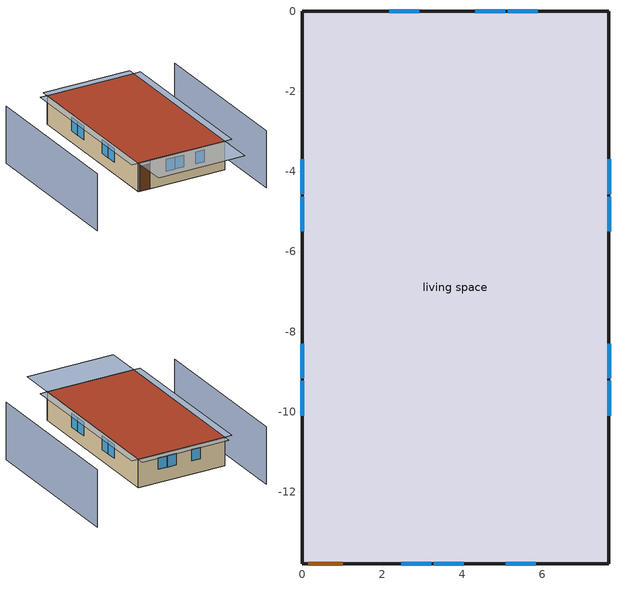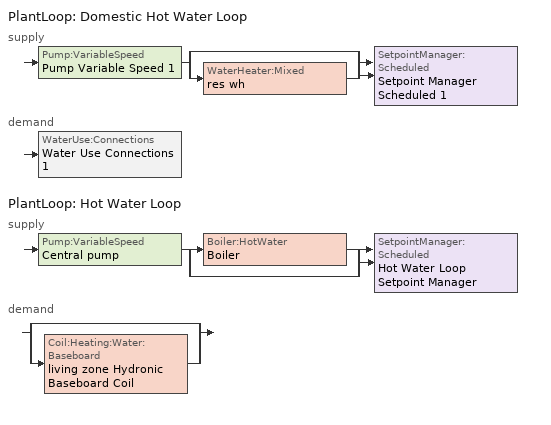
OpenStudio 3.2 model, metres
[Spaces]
living space
 floor adiabatic (FloorFinUninsFin): 0,-13.8 0,0 7.66,0 7.66,-13.8 z2.44
 wall outside (WallExtInsFin): 0,0 0,-13.8 0.13,-13.8 1.05,-13.8 7.66,-13.8 7.66,0 0,0 z2.44:4.88
 window (WindowConstruction): 2.47,-13.8 3.22,-13.8 / 3.28,-13.8 4.03,-13.8 / 5.08,-13.8 5.83,-13.8 / 5.89,0 5.14,0 / 5.08,0 4.33,0 / 2.93,0 2.18,0 z3.57:4.57; 0,-3.7 0,-4.57 / 0,-4.63 0,-5.5 / 0,-8.3 0,-9.17 / 0,-9.23 0,-10.1 / 7.66,-10.1 7.66,-9.23 / 7.66,-9.17 7.66,-8.3 / 7.66,-5.5 7.66,-4.63 / 7.66,-4.57 7.66,-3.7 z3.41:4.57
 door (Door): 0.15,-13.8 1.02,-13.8 z2.44:4.57
 roof outside (RoofFinInsExt): 7.66,-13.8 7.66,0 0,0 0,-13.8 z4.88
shading: -3.66,0 -3.66,-13.8 / 11.32,-13.8 11.32,0 z0:4.88; 7.66,-9.17 7.66,-8.3 / 0,-9.23 0,-10.1 / 7.66,-4.57 7.66,-3.7 / 0,-8.3 0,-9.17 / 0,-4.63 0,-5.5 / 0,-3.7 0,-4.57 / 7.66,-5.5 7.66,-4.63 / 7.66,-10.1 7.66,-9.23 z3.41:4.57; 2.93,0 2.18,0 / 2.47,-13.8 3.22,-13.8 / 5.08,0 4.33,0 / 3.28,-13.8 4.03,-13.8 / 5.08,-13.8 5.83,-13.8 / 5.89,0 5.14,0 z3.57:4.57; 0,-16.84 7.66,-16.84 7.66,-13.8 0,-13.8 z4.88; 0,-14.4 7.66,-14.4 7.66,-13.8 0,-13.8 z4.88; 8.27,-13.8 8.27,0 7.66,0 7.66,-13.8 z4.88; 7.66,0.61 0,0.61 0,0 7.66,0 z4.88; -0.61,0 -0.61,-13.8 0,-13.8 0,0 z4.88
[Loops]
PlantLoop 'Domestic Hot Water Loop'
 supply: Pump:VariableSpeed 'Pump Variable Speed 1' > split
  | bypass
  | WaterHeater:Mixed 'res wh'
  join > SetpointManager:Scheduled 'Setpoint Manager Scheduled 1'
 demand: WaterUse:Connections 'Water Use Connections 1'
PlantLoop 'Hot Water Loop'
 supply: Pump:VariableSpeed 'Central pump' > split
  | Boiler:HotWater 'Boiler'
  | bypass
  join > SetpointManager:Scheduled 'Hot Water Loop Setpoint Manager'
 demand: split
  | bypass
  | Coil:Heating:Water:Baseboard 'living zone Hydronic Baseboard Coil'
[Building]
Building 1: North Axis {deg}=0; Standards Number of Stories=3; Standards Number of Above Ground Stories=2; Standards Building Type=multifamily; Standards Number of Living Units=2
[Site]
Beverly Muni AP_MA_USA: Latitude {deg}=42.583; Longitude {deg}=-70.917; Time Zone {hr}=-5; Elevation {m}=34; Terrain=Suburbs
[ClimateZones]
Climate Zone Institution Name 1=Building America; Climate Zone Document Year 1=0; Climate Zone Value 1=Cold
[Site:WaterMainsTemperature]
Calculation Method=Correlation; Annual Average Outdoor Air Temperature {C}=9.04878; Maximum Difference In Monthly Average Outdoor Air Temperatures {deltaC}=30.2172
[Site:GroundTemperature:Deep]
9.04878, 9.04878, 9.04878, 9.04878, 9.04878, 9.04878, 9.04878, 9.04878, 9.04878, 9.04878, 9.04878, 9.04878
[SizingPeriod:DesignDay] Barometric Pressure {Pa}=100918; Wind Direction {deg}=0; Sky Clearness=0; Snow Indicator=0; Day of Month=21; Daylight Saving Time Indicator=0; Humidity Indicating Type=Wetbulb; Dry-Bulb Temperature Range Modifier Type=DefaultMultipliers; Solar Model Indicator=ASHRAEClearSky
Name | Maximum Dry-Bulb Temperature {C} | Daily Dry-Bulb Temperature Range {deltaC} | Humidity Indicating Conditions at Maximum Dry-Bulb | Wind Speed {m/s} | Month | Day Type
Ann Htg 99% Condns DB | -12.5 | 0 | -12.5 | 10.7 | 1 | WinterDesignDay
Ann Clg 1% Condns DB=>MWB | 30 | 9.8 | 22.3 | 4.8 | 7 | SummerDesignDay
[Material] Roughness=Rough
Name | Thickness {m} | Conductivity {W/m-K} | Density {kg/m3} | Specific Heat {J/kg-K} | Thermal Absorptance | Solar Absorptance | Visible Absorptance
Composition Shingles | 0.009525 | 0.162714 | 1121.4 | 1465.45 | 0.91 | 0.85 | 0.85
RoofSheathing | 0.01905 | 0.115458 | 512.64 | 1214.23 | 0.82 | 0.3 | 0.3
RoofIns | 0.23495 | 0.0731748 | 78.34581 | 1123.46 | 0.91 | 0.85 | 0.91
Drywall 0.5 in. | 0.0127 | 0.160291 | 801 | 837.4 | 0.9 | 0.5 | 0.1
Wood, Medium/Dark | 0.0254 | 0.102417 | 544.68 | 1172.36 | 0.92 | 0.75 | 0.75
WallSheathing | 0.0127 | 0.115458 | 512.64 | 1214.23 | 0.82 | 0.3 | 0.3
WallCMU | 0.1524 | 0.551119 | 1001.12 | 852.065 | 0.92 | 0.75 | 0.92
WallFurring | 0.0254 | 0.133146 | 72.0382 | 1211.21 | 0.92 | 0.75 | 0.92
WallStudAndCavity | 0.0889 | 0.397942 | 83.0341 | 1211.67 | 0.82 | 0.3 | 0.3
res furniture material living space | 0.1524 | 0.115458 | 640.8 | 1214.23 | 0.9 | 0.6 | 0.1
FloorFinStudAndAirFloor | 0.1397 | 0.557395 | 67.691 | 1210.98 | 0.9 | 0.5 | 0.9
Wood Floor | 0.015875 | 0.115458 | 544.68 | 1214.23
Floor Covering | 0.0127 | 0.0433444 | 54.468 | 1339.84 | 0.9 | 0.9
DoorMaterial | 0.04445 | 0.0612267 | 512.64 | 1214.23 | 0.82 | 0.3 | 0.3
[Construction]
RoofFinInsExt: Composition Shingles, RoofSheathing, RoofIns, Drywall 0.5 in.
WallExtInsFin: Wood, Medium/Dark, WallSheathing, WallCMU, WallFurring, Drywall 0.5 in.
WallIntFinUninsFin: WallStudAndCavity, Drywall 0.5 in.
res furniture construction living space: res furniture material living space
FloorFinUninsFin: Drywall 0.5 in., FloorFinStudAndAirFloor, RoofSheathing, Wood Floor, Floor Covering
WindowConstruction: WindowMaterial
Door: DoorMaterial
[WindowMaterial:SimpleGlazingSystem]
WindowMaterial: U-Factor {W/m2-K}=4.31528; Solar Heat Gain Coefficient=0.67
[ThermalZone]
living zone: Thermostat=living zone temperature setpoint; Use Ideal Air Loads=No
[Sizing:Zone]
living zone: Zone Cooling Design Supply Air Temperature Input Method=SupplyAirTemperature; Zone Cooling Design Supply Air Temperature {C}=14; Zone Cooling Design Supply Air Temperature Difference {deltaC}=11.11; Zone Heating Design Supply Air Temperature Input Method=SupplyAirTemperature; Zone Heating Design Supply Air Temperature {C}=40; Zone Heating Design Supply Air Temperature Difference {deltaC}=11.11; Zone Cooling Design Supply Air Humidity Ratio {kg-H2O/kg-air}=0.0085; Zone Heating Design Supply Air Humidity Ratio {kg-H2O/kg-air}=0.008; Cooling Design Air Flow Method=DesignDay; Heating Design Air Flow Method=DesignDay; Account for Dedicated Outdoor Air System=No; Dedicated Outdoor Air System Control Strategy=NeutralSupplyAir; Dedicated Outdoor Air Low Setpoint Temperature for Design {C}=autosize; Dedicated Outdoor Air High Setpoint Temperature for Design {C}=autosize
[Zone equipment]
living zone: living zone Hydronic Baseboard
[Space]
living space: Space Type=Space Type 1; Thermal Zone=living zone; Building Unit=unit 1
[SpaceType]
Space Type 1: Standards Space Type=living
[BuildingUnit]
unit 1: Building Unit Type=Residential
[External:File]
schedules.csv: File=schedules.csv
[People:Definition]
res occupants|living space: Number of People Calculation Method=People; Number of People {people}=2; Fraction Radiant=0.319734; Sensible Heat Fraction=0.573; Carbon Dioxide Generation Rate {m3/s-W}=0; Enable ASHRAE 55 Comfort Warnings=No; Mean Radiant Temperature Calculation Type=ZoneAveraged
[People]
res occupants|living space: People Definition=res occupants|living space; Space or SpaceType=living space; Number of People Schedule=occupants; Activity Level Schedule=res occupants activity schedule; Multiplier=1
[InternalMass:Definition] Design Level Calculation Method=SurfaceArea
Name | Construction | Surface Area {m2}
living space Partition | WallIntFinUninsFin | 105.724
res furniture mass living space | res furniture construction living space | 42.2895
[InternalMass] Space or SpaceType=living space; Multiplier=1
Name | Internal Mass Definition
living space Partition | living space Partition
res furniture mass living space | res furniture mass living space
[PlantLoop] Glycol Concentration=0; Load Distribution Scheme=Optimal
Name | Maximum Loop Flow Rate {m3/s} | Plant Loop Volume {m3} | Fluid Type | Minimum Loop Temperature {C}
Domestic Hot Water Loop | 0.01 | 0.003
Hot Water Loop |  | Autocalculate | Water | 10
[Sizing:Plant] Loop Type=Heating; Sizing Option=NonCoincident; Zone Timesteps in Averaging Window=1; Coincident Sizing Factor Mode=None
Name | Design Loop Exit Temperature {C} | Loop Design Temperature Difference {deltaC}
Domestic Hot Water Loop | 51.6667 | 5.55556
Hot Water Loop | 82.2222 | 11.1111
[Pump:VariableSpeed] Pump Control Type=Intermittent; Skin Loss Radiative Fraction=0.5; Design Power Sizing Method=PowerPerFlowPerPressure; Design Electric Power per Unit Flow Rate {W/(m3/s)}=348701.1; Design Shaft Power per Unit Flow Rate per Unit Head {W-s/m3-Pa}=1.28205; Design Minimum Flow Rate Fraction=0
Name | Rated Flow Rate {m3/s} | Rated Pump Head {Pa} | Rated Power Consumption {W} | Motor Efficiency | Fraction of Motor Inefficiencies to Fluid Stream | Coefficient 1 of the Part Load Performance Curve | Coefficient 2 of the Part Load Performance Curve | Coefficient 3 of the Part Load Performance Curve | Coefficient 4 of the Part Load Performance Curve
Pump Variable Speed 1 | 0.01 | 1 | 0 | 1 | 0 | 0 | 1 | 0 | 0
Central pump |  | 179344 |  | 0.9
[SetpointManager:Scheduled] Control Variable=Temperature
Name | Schedule
Setpoint Manager Scheduled 1 | dhw temp
Hot Water Loop Setpoint Manager | Hot Water Loop Temp - 180F
[WaterHeater:Mixed]
res wh: Tank Volume {m3}=0.107884; Setpoint Temperature Schedule=WH Setpoint Temp; Deadband Temperature Difference {deltaC}=2; Maximum Temperature Limit {C}=99; Heater Control Type=Cycle; Heater Maximum Capacity {W}=26376.4; Heater Minimum Capacity {W}=0; Heater Fuel Type=FuelOilNo1; Heater Thermal Efficiency=0.785065; Off Cycle Parasitic Fuel Consumption Rate {W}=0; Off Cycle Parasitic Fuel Type=Electricity; Off Cycle Parasitic Heat Fraction to Tank=0; On Cycle Parasitic Fuel Consumption Rate {W}=0; On Cycle Parasitic Fuel Type=Electricity; On Cycle Parasitic Heat Fraction to Tank=0; Ambient Temperature Indicator=ThermalZone; Ambient Temperature Thermal Zone=living zone; Off Cycle Loss Coefficient to Ambient Temperature {W/K}=3.56229; Off Cycle Loss Fraction to Thermal Zone=0.64; On Cycle Loss Coefficient to Ambient Temperature {W/K}=3.56229; On Cycle Loss Fraction to Thermal Zone=1; Use Side Effectiveness=1; Source Side Effectiveness=1; Use Side Design Flow Rate {m3/s}=autosize; Source Side Design Flow Rate {m3/s}=autosize; Indirect Water Heating Recovery Time {hr}=1.5; Source Side Flow Control Mode=IndirectHeatPrimarySetpoint
[WaterHeater:Sizing]
res wh: Design Mode=PeakDraw; Time Storage Can Meet Peak Draw {hr}=0.538503; Time for Tank Recovery {hr}=0; Nominal Tank Volume for Autosizing Plant Connections {m3}=1
[WaterUse:Connections]
Water Use Connections 1: Drain Water Heat Exchanger Type=None; Drain Water Heat Exchanger Destination=Plant; Water Use Equipment Name 1=res shower; Water Use Equipment Name 2=res sink; Water Use Equipment Name 3=res bath; Water Use Equipment Name 4=res shower dist; Water Use Equipment Name 5=res sink dist; Water Use Equipment Name 6=res bath dist; Water Use Equipment Name 7=res cw
[WaterUse:Equipment:Definition]
Name | Peak Flow Rate {m3/s} | Target Temperature Schedule
res shower | 5.58897e-05 | fixtures temperature schedule
res sink | 2.89549e-05 | fixtures temperature schedule
res bath | 0.000110062 | fixtures temperature schedule
res shower dist; res sink dist; res bath dist | 0 | fixtures temperature schedule
res cw | 4.4861e-06 | res cw temperature schedule
[WaterUse:Equipment] Space=living space
Name | Water Use Equipment Definition | Flow Rate Fraction Schedule
res shower | res shower | showers
res sink | res sink | sinks
res bath | res bath | baths
res shower dist | res shower dist | showers
res sink dist | res sink dist | sinks
res bath dist | res bath dist | baths
res cw | res cw | clothes_washer
[OtherEquipment:Definition] Design Level Calculation Method=EquipmentLevel
Name | Design Level {W} | Fraction Latent | Fraction Radiant | Fraction Lost
res shower | 1607.05 | 0.487079 | 0 | 0
res sink | 290.682 | 0.311852 | 0 | 0
res bath | 1622.82 | 0 | 0 | 0
res hot water distribution | 2610.94 | 0 | 0 | 0
res range gas | 2901.53 | 0.2 | 0.18 | 0.5
[OtherEquipment] Space or SpaceType=living space
Name | Other Equipment Definition | Schedule | Fuel Type
res shower | res shower | showers
res sink | res sink | sinks
res bath | res bath | baths
res hot water distribution | res hot water distribution | showers
res range gas | res range gas | cooking_range | NaturalGas
[EnergyManagementSystem:Sensor]
Name | Output Variable or Output Meter Index Key | Output Variable or Output Meter
res_shower_vol | res shower | Water Use Equipment Hot Water Volume
res_shower_tout | res wh | Water Heater Use Side Outlet Temperature
res_shower_mixsp | fixtures temperature schedule | Schedule Value
Central_pump_s | Central pump | Pump Electricity Energy
res_nv_pb_s |  | Site Outdoor Air Barometric Pressure
res_af_vw_s |  | Site Wind Speed
res_nv_wt_s |  | Site Outdoor Air Humidity Ratio
res_af_1_tin_s | living zone | Zone Mean Air Temperature
res_af_1_tt_s | living zone | Zone Outdoor Air Drybulb Temperature
res_nv_1_nva_s | res nv_1 avail schedule | Schedule Value
res_nv_1_sp_s | res nv_1 temp schedule | Schedule Value
res_infil_1_range_sch_s | res mv_1 range exhaust schedule | Schedule Value
res_infil_1_bath_sch_s | res mv_1 bath exhaust schedule | Schedule Value
res_infil_1_dryer_sch_s | clothes_dryer_exhaust | Schedule Value
res_infil_1_wh_sch_s | Always On Discrete | Schedule Value
[EnergyManagementSystem:Program]
res_shower_sag: If res_shower_vol > 0; Set ShowerTime=SystemTimeStep; Else; Set ShowerTime=0; EndIf; If (res_shower_vol > 0) && (res_shower_mixsp > res_shower_tout); Set ShowerSag=SystemTimeStep; Set ShowerE=res_shower_vol*4141170*(res_shower_mixsp-res_shower_tout); Else; Set ShowerSag=0; Set ShowerE=0; EndIf
Central_pumps_program: Set central_pumps_h = Central_pump_s
res_nv_1_program: Set Tdiff = res_af_1_tin_s-res_af_1_tt_s; Set dT = (@Abs Tdiff); Set pt = (@RhFnTdbWPb res_af_1_tt_s res_nv_wt_s res_nv_pb_s); Set NVA = 4973.009176859002; Set Cs = 8.963020389461627e-05; Set Cw = 6.158219665777789e-05; Set MNV = 1.432203174297596; Set MHR = 0.0115; Set MRH = 0.7; Set temp1 = (res_nv_1_nva_s*NVA); Set SGNV = temp1*((((Cs*dT)+(Cw*(res_af_vw_s^2)))^0.5)/1000); If (res_nv_wt_s<MHR) && (pt<MRH) && (res_af_1_tin_s>res_nv_1_sp_s); Set temp2 = (res_af_1_tin_s-res_nv_1_sp_s); Set NVadj1 = temp2/(res_af_1_tin_s-res_af_1_tt_s); Set NVadj2 = (@Min NVadj1 1); Set NVadj3 = (@Max NVadj2 0); Set NVadj = SGNV*NVadj3; Set res_nv_1_flow_act = (@Min NVadj MNV); Else; Set res_nv_1_flow_act = 0; EndIf
res_infil_1_program: Set p_m = 0.14; Set p_s = 0.22; Set s_m = 270; Set s_s = 370; Set z_m = 9.99744; Set z_s = 2.4384; Set f_t = (((s_m/z_m)^p_m)*((z_s/s_s)^p_s)); Set Tdiff = res_af_1_tin_s-res_af_1_tt_s; Set dT = @Abs Tdiff; Set c = 0.1107; Set Cs = 0.0764; Set Cw = 0.1509; Set n = 0.65; Set sft = (f_t*0.7000000000000001); Set temp1 = ((c*Cw)*((sft*res_af_vw_s)^(2*n)))^2; Set Qn = (((c*Cs*(dT^n))^2)+temp1)^0.5; Set Tdiff = res_af_1_tin_s-res_af_1_tt_s; Set QWHV = res_infil_1_wh_sch_s*0.0; Set Qrange = res_infil_1_range_sch_s*0.0472; Set Qdryer = res_infil_1_dryer_sch_s*0.0472; Set Qbath = res_infil_1_bath_sch_s*0.0236; Set QductsOut = 0; Set QductsIn = 0; Set Qout = Qrange+Qbath+Qdryer+QductsOut; Set Qin = QWHV+QductsIn; Set faneff_wh = 1; Set res_infil_1_house_fan_act = (QWHV*300)/faneff_wh*0; Set faneff_sp = 0.4719474432000001; Set res_infil_1_range_fan_act = (Qrange*300)/faneff_sp; Set res_infil_1_bath_fan_act = (Qbath*300)/faneff_sp; Set Qfan = (@Max Qout Qin); If Qfan > 0; Set Qavg = ((Qout + Qin) / 2.0); If ((@Abs (Qout - Qavg)) / Qavg) <= 0.1; Set phi = 1; Else; Set phi = (Qn / (Qn + Qfan)); EndIf; Set Qinf_adj = phi * Qn; Else; Set Qinf_adj = Qn; EndIf; Set res_infil_1_flow_act = Qfan + Qinf_adj
[EnergyManagementSystem:ProgramCallingManager]
res shower sag: EndOfSystemTimestepAfterHVACReporting; res_shower_sag
Central pump program calling manager: EndOfSystemTimestepBeforeHVACReporting; Central_pumps_program
res af_1 program calling manager: BeginTimestepBeforePredictor; res_infil_1_program; res_nv_1_program
[EnergyManagementSystem:OutputVariable] Type of Data in Variable=Summed; Update Frequency=SystemTimestep
Name | EMS Variable | EMS Program or Subroutine | Units
Unmet Shower Energy|unit 1 | ShowerE | res_shower_sag | J
Unmet Shower Time|unit 1 | ShowerSag | res_shower_sag | hr
Shower Draw Time|unit 1 | ShowerTime | res_shower_sag | hr
Central htg pump:Pumps:Electricity | central_pumps_h | Central_pumps_program | J
[Boiler:HotWater]
Boiler: Fuel Type=FuelOilNo1; Nominal Thermal Efficiency=0.78; Efficiency Curve Temperature Evaluation Variable=LeavingBoiler; Minimum Part Load Ratio=0; Maximum Part Load Ratio=1.2; Optimum Part Load Ratio=1; Water Outlet Upper Temperature Limit {C}=95; Boiler Flow Mode=LeavingSetpointModulated; Parasitic Electric Load {W}=0; Sizing Factor=1
[Coil:Heating:Water:Baseboard]
living zone Hydronic Baseboard Coil: Heating Design Capacity Method=HeatingDesignCapacity; Heating Design Capacity {W}=autosize; Heating Design Capacity Per Floor Area {W/m2}=0; Fraction of Autosized Heating Design Capacity=0.8
[ZoneHVAC:Baseboard:Convective:Water]
living zone Hydronic Baseboard: Availability Schedule=Always On Discrete; Heating Coil=living zone Hydronic Baseboard Coil
[ThermostatSetpoint:DualSetpoint]
living zone temperature setpoint: Heating Setpoint Temperature Schedule=res heating setpoint; Cooling Setpoint Temperature Schedule=res cooling setpoint
[ElectricEquipment:Definition] Design Level Calculation Method=EquipmentLevel
Name | Design Level {W} | Fraction Latent | Fraction Radiant | Fraction Lost
res ceil fan | 12.5139 | 0 | 0.558 | 0
res refrig | 65.0889 | 0 | 0 | 0
res cw | 222.586 | 0 | 0.48 | 0.2
res cd electric | 3375.93 | 0.05 | 0.09 | 0.8
res range electric | 278.924 | 0.3 | 0.24 | 0.3
res misc plug loads|living space | 414.531 | 0.021 | 0.558 | 0.049
res infil_1 house fan; res infil_1 range fan; res infil_1 bath fan | 0 | 0 | 0 | 1
[ElectricEquipment] Space or SpaceType=living space
Name | Electric Equipment Definition | Schedule
res ceil fan | res ceil fan | ceiling_fan
res refrig | res refrig | res refrig schedule
res cw | res cw | clothes_washer_power
res cd electric | res cd electric | clothes_dryer
res range electric | res range electric | cooking_range
res misc plug loads|living space | res misc plug loads|living space | plug_loads
res infil_1 house fan | res infil_1 house fan | Always On Discrete
res infil_1 range fan | res infil_1 range fan | Always On Discrete
res infil_1 bath fan | res infil_1 bath fan | Always On Discrete
[Lights:Definition]
res lighting interior living space: Design Level Calculation Method=LightingLevel; Lighting Level {W}=682.073; Fraction Radiant=0.6; Fraction Visible=0.2; Return Air Fraction=0
[Lights]
res lighting interior living space: Lights Definition=res lighting interior living space; Space or SpaceType=living space; Schedule=lighting_interior; Fraction Replaceable=1
[Exterior:Lights:Definition]
res lighting exterior: Design Level {W}=38.3645
[Exterior:Lights]
res lighting exterior: Exterior Lights Definition=res lighting exterior; Schedule=lighting_exterior
[SpaceInfiltration:DesignFlowRate] Space or SpaceType=living space; Schedule=Always On Discrete; Design Flow Rate Calculation Method=Flow/Space; Design Flow Rate {m3/s}=0
res nv_1 flow; res infil_1 flow
[EnergyManagementSystem:Actuator]
Name | Actuated Component | Actuated Component Type | Actuated Component Control Type
res_nv_1_flow_act | res nv_1 flow | Zone Infiltration | Air Exchange Flow Rate
res_infil_1_house_fan_act | res infil_1 house fan | ElectricEquipment | Electricity Rate
res_infil_1_range_fan_act | res infil_1 range fan | ElectricEquipment | Electricity Rate
res_infil_1_bath_fan_act | res infil_1 bath fan | ElectricEquipment | Electricity Rate
res_infil_1_flow_act | res infil_1 flow | Zone Infiltration | Air Exchange Flow Rate
[Schedule:File] External File=schedules.csv; Rows to Skip at Top=1; Number of Hours of Data=8760; Minutes per Item=15
Name | Column Number
occupants | 1
showers | 14
sinks | 15
baths | 13
ceiling_fan | 16
clothes_washer | 9
clothes_washer_power | 10
clothes_dryer | 11
cooking_range | 6
lighting_interior | 2
lighting_exterior | 3
plug_loads | 17
clothes_dryer_exhaust | 12
[Schedule:Constant]
Name | Value
res occupants activity schedule | 112.539
dhw temp; WH Setpoint Temp | 51.6667
fixtures temperature schedule | 43.3333
Always On Discrete | 1
res cw temperature schedule | 52.666
[Schedule:Ruleset]
Name | Default Day Schedule | Summer Design Day Schedule | Winter Design Day Schedule
Hot Water Loop Temp - 180F | Hot Water Loop Temp - 180F Default
res heating setpoint | Schedule Day 6 | res heating setpoint summer design | res heating setpoint winter design
res cooling setpoint | Schedule Day 7 | res cooling setpoint summer design | res cooling setpoint winter design
res refrig schedule | Schedule Day 8 | res refrig schedule summer design | res refrig schedule winter design
res nv_1 temp schedule | Schedule Day 11
res nv_1 avail schedule | Schedule Day 12
res mv_1 range exhaust schedule | Schedule Day 15 | res mv_1 range exhaust schedule summer design | res mv_1 range exhaust schedule winter design
res mv_1 bath exhaust schedule | Schedule Day 16 | res mv_1 bath exhaust schedule summer design | res mv_1 bath exhaust schedule winter design
[Schedule:Day]
Hot Water Loop Temp - 180F Default: 24, 0, 82.2222
Schedule Day 6; Schedule Day 7; Schedule Day 8; res refrig schedule winter design; Schedule Day 11; Schedule Day 12; Schedule Day 15; res mv_1 range exhaust schedule winter design; Schedule Day 16; res mv_1 bath exhaust schedule winter design: 24, 0, 0
res heating setpoint allday1; res heating setpoint allday2; res heating setpoint allday3; res heating setpoint allday4; res heating setpoint allday5; res heating setpoint allday6; res heating setpoint allday7; res heating setpoint allday8; res heating setpoint allday9; res heating setpoint allday10; res heating setpoint allday11; res heating setpoint allday12: 24, 0, 18.3333
res heating setpoint winter design; res cooling setpoint winter design: 24, 0, 21.1111
res heating setpoint summer design; res cooling setpoint summer design: 24, 0, 23.8889
res cooling setpoint allday1; res cooling setpoint allday2; res cooling setpoint allday3; res cooling setpoint allday4; res cooling setpoint allday5; res cooling setpoint allday9; res cooling setpoint allday10; res cooling setpoint allday11; res cooling setpoint allday12: 24, 0, 20
res cooling setpoint allday6; res cooling setpoint allday7; res cooling setpoint allday8: 1, 0, 20, 2, 0, 20, 3, 0, 20, 4, 0, 20, 5, 0, 20, 6, 0, 20, 7, 0, 20, 8, 0, 20, 9, 0, 20, 10, 0, 20, 11, 0, 20, 12, 0, 20, 13, 0, 20, 14, 0, 20, 15, 0, 20, 16, 0, 20, 17, 0, 20, 18, 0, 20, 19, 0, 20, 20, 0, 20, 21, 0, 20, 22, 0, 20, 23, 0, 20, 24, 0, 20
res refrig schedule allday1; res refrig schedule allday12: 1, 0, 0.610949, 2, 0, 0.595675, 3, 0, 0.580401, 4, 0, 0.565128, 6, 0, 0.549854, 7, 0, 0.580401, 8, 0, 0.610949, 10, 0, 0.626223, 12, 0, 0.610949, 15, 0, 0.641496, 16, 0, 0.626223, 17, 0, 0.672044, 18, 0, 0.733139, 19, 0, 0.763686, 20, 0, 0.733139, 21, 0, 0.717865, 22, 0, 0.702591, 23, 0, 0.672044, 24, 0, 0.626223
res refrig schedule allday2: 1, 0, 0.609489, 2, 0, 0.594252, 3, 0, 0.579015, 4, 0, 0.563777, 6, 0, 0.54854, 7, 0, 0.579015, 8, 0, 0.609489, 10, 0, 0.624726, 12, 0, 0.609489, 15, 0, 0.639964, 16, 0, 0.624726, 17, 0, 0.670438, 18, 0, 0.731387, 19, 0, 0.761861, 20, 0, 0.731387, 21, 0, 0.71615, 22, 0, 0.700912, 23, 0, 0.670438, 24, 0, 0.624726
res refrig schedule allday3; res refrig schedule allday4; res refrig schedule allday5: 1, 0, 0.791241, 2, 0, 0.77146, 3, 0, 0.751679, 4, 0, 0.731898, 6, 0, 0.712117, 7, 0, 0.751679, 8, 0, 0.791241, 10, 0, 0.811022, 12, 0, 0.791241, 15, 0, 0.830803, 16, 0, 0.811022, 17, 0, 0.870365, 18, 0, 0.949489, 19, 0, 0.989051, 20, 0, 0.949489, 21, 0, 0.929708, 22, 0, 0.909927, 23, 0, 0.870365, 24, 0, 0.811022
res refrig schedule allday6; res refrig schedule allday7; res refrig schedule allday8; res refrig schedule allday9: 1, 0, 0.8, 2, 0, 0.78, 3, 0, 0.76, 4, 0, 0.74, 6, 0, 0.72, 7, 0, 0.76, 8, 0, 0.8, 10, 0, 0.82, 12, 0, 0.8, 15, 0, 0.84, 16, 0, 0.82, 17, 0, 0.88, 18, 0, 0.96, 19, 0, 1, 20, 0, 0.96, 21, 0, 0.94, 22, 0, 0.92, 23, 0, 0.88, 24, 0, 0.82
res refrig schedule allday10: 1, 0, 0.679562, 2, 0, 0.662573, 3, 0, 0.645584, 4, 0, 0.628595, 6, 0, 0.611606, 7, 0, 0.645584, 8, 0, 0.679562, 10, 0, 0.696551, 12, 0, 0.679562, 15, 0, 0.71354, 16, 0, 0.696551, 17, 0, 0.747518, 18, 0, 0.815474, 19, 0, 0.849453, 20, 0, 0.815474, 21, 0, 0.798485, 22, 0, 0.781496, 23, 0, 0.747518, 24, 0, 0.696551
res refrig schedule allday11: 1, 0, 0.675182, 2, 0, 0.658303, 3, 0, 0.641423, 4, 0, 0.624544, 6, 0, 0.607664, 7, 0, 0.641423, 8, 0, 0.675182, 10, 0, 0.692062, 12, 0, 0.675182, 15, 0, 0.708942, 16, 0, 0.692062, 17, 0, 0.742701, 18, 0, 0.810219, 19, 0, 0.843978, 20, 0, 0.810219, 21, 0, 0.793339, 22, 0, 0.77646, 23, 0, 0.742701, 24, 0, 0.692062
res refrig schedule summer design; res mv_1 range exhaust schedule summer design; res mv_1 bath exhaust schedule summer design: 24, 0, 1
res nv_1 temp schedule allday1; res nv_1 temp schedule allday2; res nv_1 temp schedule allday3; res nv_1 temp schedule allday4; res nv_1 temp schedule allday5; res nv_1 temp schedule allday10; res nv_1 temp schedule allday11; res nv_1 temp schedule allday12: 24, 0, 19.4444
res nv_1 temp schedule allday6; res nv_1 temp schedule allday7; res nv_1 temp schedule allday8; res nv_1 temp schedule allday9: 24, 0, 18.8889
res nv_1 availability schedule allday1 on; res nv_1 availability schedule allday1 on 1; res nv_1 availability schedule allday1 on 2; res nv_1 availability schedule allday1 on 3; res nv_1 availability schedule allday1 on 4; res nv_1 availability schedule allday1 on 5; res nv_1 availability schedule allday1 on 6; res nv_1 availability schedule allday1 on 7; res nv_1 availability schedule allday1 on 8; res nv_1 availability schedule allday1 on 9; res nv_1 availability schedule allday1 on 10; res nv_1 availability schedule allday1 on 11: 1, 0, 1, 2, 0, 1, 3, 0, 1, 4, 0, 1, 5, 0, 1, 6, 0, 1, 7, 0, 1, 8, 0, 1, 9, 0, 1, 10, 0, 1, 11, 0, 1, 12, 0, 1, 13, 0, 1, 14, 0, 1, 15, 0, 1, 16, 0, 1, 17, 0, 1, 18, 0, 1, 19, 0, 1, 20, 0, 1, 21, 0, 1, 22, 0, 1, 23, 0, 1, 24, 0, 1
res mv_1 range exhaust schedule allday1; res mv_1 range exhaust schedule allday2; res mv_1 range exhaust schedule allday3; res mv_1 range exhaust schedule allday4; res mv_1 range exhaust schedule allday5; res mv_1 range exhaust schedule allday6; res mv_1 range exhaust schedule allday7; res mv_1 range exhaust schedule allday8; res mv_1 range exhaust schedule allday9; res mv_1 range exhaust schedule allday10; res mv_1 range exhaust schedule allday11; res mv_1 range exhaust schedule allday12: 20, 0, 0, 21, 0, 1, 24, 0, 0
res mv_1 bath exhaust schedule allday1; res mv_1 bath exhaust schedule allday2; res mv_1 bath exhaust schedule allday3; res mv_1 bath exhaust schedule allday4; res mv_1 bath exhaust schedule allday5; res mv_1 bath exhaust schedule allday6; res mv_1 bath exhaust schedule allday7; res mv_1 bath exhaust schedule allday8; res mv_1 bath exhaust schedule allday9; res mv_1 bath exhaust schedule allday10; res mv_1 bath exhaust schedule allday11; res mv_1 bath exhaust schedule allday12: 13, 0, 0, 14, 0, 1, 24, 0, 0
[Schedule:Rule] Apply Monday=Yes; Apply Wednesday=Yes; Apply Friday=Yes; Date Specification Type=DateRange; Start Day=1
Name | Schedule Ruleset | Rule Order | Day Schedule | Apply Sunday | Apply Tuesday | Apply Thursday | Apply Saturday | Start Month | End Month | End Day
res heating setpoint allday rule1 | res heating setpoint | 11 | res heating setpoint allday1 | Yes | Yes | Yes | Yes | 1 | 1 | 31
res heating setpoint allday rule2 | res heating setpoint | 10 | res heating setpoint allday2 | Yes | Yes | Yes | Yes | 2 | 2 | 28
res heating setpoint allday rule3 | res heating setpoint | 9 | res heating setpoint allday3 | Yes | Yes | Yes | Yes | 3 | 3 | 31
res heating setpoint allday rule4 | res heating setpoint | 8 | res heating setpoint allday4 | Yes | Yes | Yes | Yes | 4 | 4 | 30
res heating setpoint allday rule5 | res heating setpoint | 7 | res heating setpoint allday5 | Yes | Yes | Yes | Yes | 5 | 5 | 31
res heating setpoint allday rule6 | res heating setpoint | 6 | res heating setpoint allday6 | Yes | Yes | Yes | Yes | 6 | 6 | 30
res heating setpoint allday rule7 | res heating setpoint | 5 | res heating setpoint allday7 | Yes | Yes | Yes | Yes | 7 | 7 | 31
res heating setpoint allday rule8 | res heating setpoint | 4 | res heating setpoint allday8 | Yes | Yes | Yes | Yes | 8 | 8 | 31
res heating setpoint allday rule9 | res heating setpoint | 3 | res heating setpoint allday9 | Yes | Yes | Yes | Yes | 9 | 9 | 30
res heating setpoint allday rule10 | res heating setpoint | 2 | res heating setpoint allday10 | Yes | Yes | Yes | Yes | 10 | 10 | 31
res heating setpoint allday rule11 | res heating setpoint | 1 | res heating setpoint allday11 | Yes | Yes | Yes | Yes | 11 | 11 | 30
res heating setpoint allday rule12 | res heating setpoint | 0 | res heating setpoint allday12 | Yes | Yes | Yes | Yes | 12 | 12 | 31
res cooling setpoint allday rule1 | res cooling setpoint | 11 | res cooling setpoint allday1 | Yes | Yes | Yes | Yes | 1 | 1 | 31
res cooling setpoint allday rule2 | res cooling setpoint | 10 | res cooling setpoint allday2 | Yes | Yes | Yes | Yes | 2 | 2 | 28
res cooling setpoint allday rule3 | res cooling setpoint | 9 | res cooling setpoint allday3 | Yes | Yes | Yes | Yes | 3 | 3 | 31
res cooling setpoint allday rule4 | res cooling setpoint | 8 | res cooling setpoint allday4 | Yes | Yes | Yes | Yes | 4 | 4 | 30
res cooling setpoint allday rule5 | res cooling setpoint | 7 | res cooling setpoint allday5 | Yes | Yes | Yes | Yes | 5 | 5 | 31
res cooling setpoint allday rule6 | res cooling setpoint | 6 | res cooling setpoint allday6 | Yes | Yes | Yes | Yes | 6 | 6 | 30
res cooling setpoint allday rule7 | res cooling setpoint | 5 | res cooling setpoint allday7 | Yes | Yes | Yes | Yes | 7 | 7 | 31
res cooling setpoint allday rule8 | res cooling setpoint | 4 | res cooling setpoint allday8 | Yes | Yes | Yes | Yes | 8 | 8 | 31
res cooling setpoint allday rule9 | res cooling setpoint | 3 | res cooling setpoint allday9 | Yes | Yes | Yes | Yes | 9 | 9 | 30
res cooling setpoint allday rule10 | res cooling setpoint | 2 | res cooling setpoint allday10 | Yes | Yes | Yes | Yes | 10 | 10 | 31
res cooling setpoint allday rule11 | res cooling setpoint | 1 | res cooling setpoint allday11 | Yes | Yes | Yes | Yes | 11 | 11 | 30
res cooling setpoint allday rule12 | res cooling setpoint | 0 | res cooling setpoint allday12 | Yes | Yes | Yes | Yes | 12 | 12 | 31
res refrig schedule allday rule1 | res refrig schedule | 11 | res refrig schedule allday1 | Yes | Yes | Yes | Yes | 1 | 1 | 31
res refrig schedule allday rule2 | res refrig schedule | 10 | res refrig schedule allday2 | Yes | Yes | Yes | Yes | 2 | 2 | 28
res refrig schedule allday rule3 | res refrig schedule | 9 | res refrig schedule allday3 | Yes | Yes | Yes | Yes | 3 | 3 | 31
res refrig schedule allday rule4 | res refrig schedule | 8 | res refrig schedule allday4 | Yes | Yes | Yes | Yes | 4 | 4 | 30
res refrig schedule allday rule5 | res refrig schedule | 7 | res refrig schedule allday5 | Yes | Yes | Yes | Yes | 5 | 5 | 31
res refrig schedule allday rule6 | res refrig schedule | 6 | res refrig schedule allday6 | Yes | Yes | Yes | Yes | 6 | 6 | 30
res refrig schedule allday rule7 | res refrig schedule | 5 | res refrig schedule allday7 | Yes | Yes | Yes | Yes | 7 | 7 | 31
res refrig schedule allday rule8 | res refrig schedule | 4 | res refrig schedule allday8 | Yes | Yes | Yes | Yes | 8 | 8 | 31
res refrig schedule allday rule9 | res refrig schedule | 3 | res refrig schedule allday9 | Yes | Yes | Yes | Yes | 9 | 9 | 30
res refrig schedule allday rule10 | res refrig schedule | 2 | res refrig schedule allday10 | Yes | Yes | Yes | Yes | 10 | 10 | 31
res refrig schedule allday rule11 | res refrig schedule | 1 | res refrig schedule allday11 | Yes | Yes | Yes | Yes | 11 | 11 | 30
res refrig schedule allday rule12 | res refrig schedule | 0 | res refrig schedule allday12 | Yes | Yes | Yes | Yes | 12 | 12 | 31
res nv_1 temp schedule allday rule1 | res nv_1 temp schedule | 11 | res nv_1 temp schedule allday1 | Yes | Yes | Yes | Yes | 1 | 1 | 31
res nv_1 temp schedule allday rule2 | res nv_1 temp schedule | 10 | res nv_1 temp schedule allday2 | Yes | Yes | Yes | Yes | 2 | 2 | 28
res nv_1 temp schedule allday rule3 | res nv_1 temp schedule | 9 | res nv_1 temp schedule allday3 | Yes | Yes | Yes | Yes | 3 | 3 | 31
res nv_1 temp schedule allday rule4 | res nv_1 temp schedule | 8 | res nv_1 temp schedule allday4 | Yes | Yes | Yes | Yes | 4 | 4 | 30
res nv_1 temp schedule allday rule5 | res nv_1 temp schedule | 7 | res nv_1 temp schedule allday5 | Yes | Yes | Yes | Yes | 5 | 5 | 31
res nv_1 temp schedule allday rule6 | res nv_1 temp schedule | 6 | res nv_1 temp schedule allday6 | Yes | Yes | Yes | Yes | 6 | 6 | 30
res nv_1 temp schedule allday rule7 | res nv_1 temp schedule | 5 | res nv_1 temp schedule allday7 | Yes | Yes | Yes | Yes | 7 | 7 | 31
res nv_1 temp schedule allday rule8 | res nv_1 temp schedule | 4 | res nv_1 temp schedule allday8 | Yes | Yes | Yes | Yes | 8 | 8 | 31
res nv_1 temp schedule allday rule9 | res nv_1 temp schedule | 3 | res nv_1 temp schedule allday9 | Yes | Yes | Yes | Yes | 9 | 9 | 30
res nv_1 temp schedule allday rule10 | res nv_1 temp schedule | 2 | res nv_1 temp schedule allday10 | Yes | Yes | Yes | Yes | 10 | 10 | 31
res nv_1 temp schedule allday rule11 | res nv_1 temp schedule | 1 | res nv_1 temp schedule allday11 | Yes | Yes | Yes | Yes | 11 | 11 | 30
res nv_1 temp schedule allday rule12 | res nv_1 temp schedule | 0 | res nv_1 temp schedule allday12 | Yes | Yes | Yes | Yes | 12 | 12 | 31
res nv_1 availability schedule allday ruleset1 on | res nv_1 avail schedule | 11 | res nv_1 availability schedule allday1 on |  |  |  |  | 1 | 1 | 31
res nv_1 availability schedule allday ruleset2 on | res nv_1 avail schedule | 10 | res nv_1 availability schedule allday1 on 1 |  |  |  |  | 2 | 2 | 28
res nv_1 availability schedule allday ruleset3 on | res nv_1 avail schedule | 9 | res nv_1 availability schedule allday1 on 2 |  |  |  |  | 3 | 3 | 31
res nv_1 availability schedule allday ruleset4 on | res nv_1 avail schedule | 8 | res nv_1 availability schedule allday1 on 3 |  |  |  |  | 4 | 4 | 30
res nv_1 availability schedule allday ruleset5 on | res nv_1 avail schedule | 7 | res nv_1 availability schedule allday1 on 4 |  |  |  |  | 5 | 5 | 31
res nv_1 availability schedule allday ruleset6 on | res nv_1 avail schedule | 6 | res nv_1 availability schedule allday1 on 5 |  |  |  |  | 6 | 6 | 30
res nv_1 availability schedule allday ruleset7 on | res nv_1 avail schedule | 5 | res nv_1 availability schedule allday1 on 6 |  |  |  |  | 7 | 7 | 31
res nv_1 availability schedule allday ruleset8 on | res nv_1 avail schedule | 4 | res nv_1 availability schedule allday1 on 7 |  |  |  |  | 8 | 8 | 31
res nv_1 availability schedule allday ruleset9 on | res nv_1 avail schedule | 3 | res nv_1 availability schedule allday1 on 8 |  |  |  |  | 9 | 9 | 30
res nv_1 availability schedule allday ruleset10 on | res nv_1 avail schedule | 2 | res nv_1 availability schedule allday1 on 9 |  |  |  |  | 10 | 10 | 31
res nv_1 availability schedule allday ruleset11 on | res nv_1 avail schedule | 1 | res nv_1 availability schedule allday1 on 10 |  |  |  |  | 11 | 11 | 30
res nv_1 availability schedule allday ruleset12 on | res nv_1 avail schedule | 0 | res nv_1 availability schedule allday1 on 11 |  |  |  |  | 12 | 12 | 31
res mv_1 range exhaust schedule allday rule1 | res mv_1 range exhaust schedule | 11 | res mv_1 range exhaust schedule allday1 | Yes | Yes | Yes | Yes | 1 | 1 | 31
res mv_1 range exhaust schedule allday rule2 | res mv_1 range exhaust schedule | 10 | res mv_1 range exhaust schedule allday2 | Yes | Yes | Yes | Yes | 2 | 2 | 28
res mv_1 range exhaust schedule allday rule3 | res mv_1 range exhaust schedule | 9 | res mv_1 range exhaust schedule allday3 | Yes | Yes | Yes | Yes | 3 | 3 | 31
res mv_1 range exhaust schedule allday rule4 | res mv_1 range exhaust schedule | 8 | res mv_1 range exhaust schedule allday4 | Yes | Yes | Yes | Yes | 4 | 4 | 30
res mv_1 range exhaust schedule allday rule5 | res mv_1 range exhaust schedule | 7 | res mv_1 range exhaust schedule allday5 | Yes | Yes | Yes | Yes | 5 | 5 | 31
res mv_1 range exhaust schedule allday rule6 | res mv_1 range exhaust schedule | 6 | res mv_1 range exhaust schedule allday6 | Yes | Yes | Yes | Yes | 6 | 6 | 30
res mv_1 range exhaust schedule allday rule7 | res mv_1 range exhaust schedule | 5 | res mv_1 range exhaust schedule allday7 | Yes | Yes | Yes | Yes | 7 | 7 | 31
res mv_1 range exhaust schedule allday rule8 | res mv_1 range exhaust schedule | 4 | res mv_1 range exhaust schedule allday8 | Yes | Yes | Yes | Yes | 8 | 8 | 31
res mv_1 range exhaust schedule allday rule9 | res mv_1 range exhaust schedule | 3 | res mv_1 range exhaust schedule allday9 | Yes | Yes | Yes | Yes | 9 | 9 | 30
res mv_1 range exhaust schedule allday rule10 | res mv_1 range exhaust schedule | 2 | res mv_1 range exhaust schedule allday10 | Yes | Yes | Yes | Yes | 10 | 10 | 31
res mv_1 range exhaust schedule allday rule11 | res mv_1 range exhaust schedule | 1 | res mv_1 range exhaust schedule allday11 | Yes | Yes | Yes | Yes | 11 | 11 | 30
res mv_1 range exhaust schedule allday rule12 | res mv_1 range exhaust schedule | 0 | res mv_1 range exhaust schedule allday12 | Yes | Yes | Yes | Yes | 12 | 12 | 31
res mv_1 bath exhaust schedule allday rule1 | res mv_1 bath exhaust schedule | 11 | res mv_1 bath exhaust schedule allday1 | Yes | Yes | Yes | Yes | 1 | 1 | 31
res mv_1 bath exhaust schedule allday rule2 | res mv_1 bath exhaust schedule | 10 | res mv_1 bath exhaust schedule allday2 | Yes | Yes | Yes | Yes | 2 | 2 | 28
res mv_1 bath exhaust schedule allday rule3 | res mv_1 bath exhaust schedule | 9 | res mv_1 bath exhaust schedule allday3 | Yes | Yes | Yes | Yes | 3 | 3 | 31
res mv_1 bath exhaust schedule allday rule4 | res mv_1 bath exhaust schedule | 8 | res mv_1 bath exhaust schedule allday4 | Yes | Yes | Yes | Yes | 4 | 4 | 30
res mv_1 bath exhaust schedule allday rule5 | res mv_1 bath exhaust schedule | 7 | res mv_1 bath exhaust schedule allday5 | Yes | Yes | Yes | Yes | 5 | 5 | 31
res mv_1 bath exhaust schedule allday rule6 | res mv_1 bath exhaust schedule | 6 | res mv_1 bath exhaust schedule allday6 | Yes | Yes | Yes | Yes | 6 | 6 | 30
res mv_1 bath exhaust schedule allday rule7 | res mv_1 bath exhaust schedule | 5 | res mv_1 bath exhaust schedule allday7 | Yes | Yes | Yes | Yes | 7 | 7 | 31
res mv_1 bath exhaust schedule allday rule8 | res mv_1 bath exhaust schedule | 4 | res mv_1 bath exhaust schedule allday8 | Yes | Yes | Yes | Yes | 8 | 8 | 31
res mv_1 bath exhaust schedule allday rule9 | res mv_1 bath exhaust schedule | 3 | res mv_1 bath exhaust schedule allday9 | Yes | Yes | Yes | Yes | 9 | 9 | 30
res mv_1 bath exhaust schedule allday rule10 | res mv_1 bath exhaust schedule | 2 | res mv_1 bath exhaust schedule allday10 | Yes | Yes | Yes | Yes | 10 | 10 | 31
res mv_1 bath exhaust schedule allday rule11 | res mv_1 bath exhaust schedule | 1 | res mv_1 bath exhaust schedule allday11 | Yes | Yes | Yes | Yes | 11 | 11 | 30
res mv_1 bath exhaust schedule allday rule12 | res mv_1 bath exhaust schedule | 0 | res mv_1 bath exhaust schedule allday12 | Yes | Yes | Yes | Yes | 12 | 12 | 31
